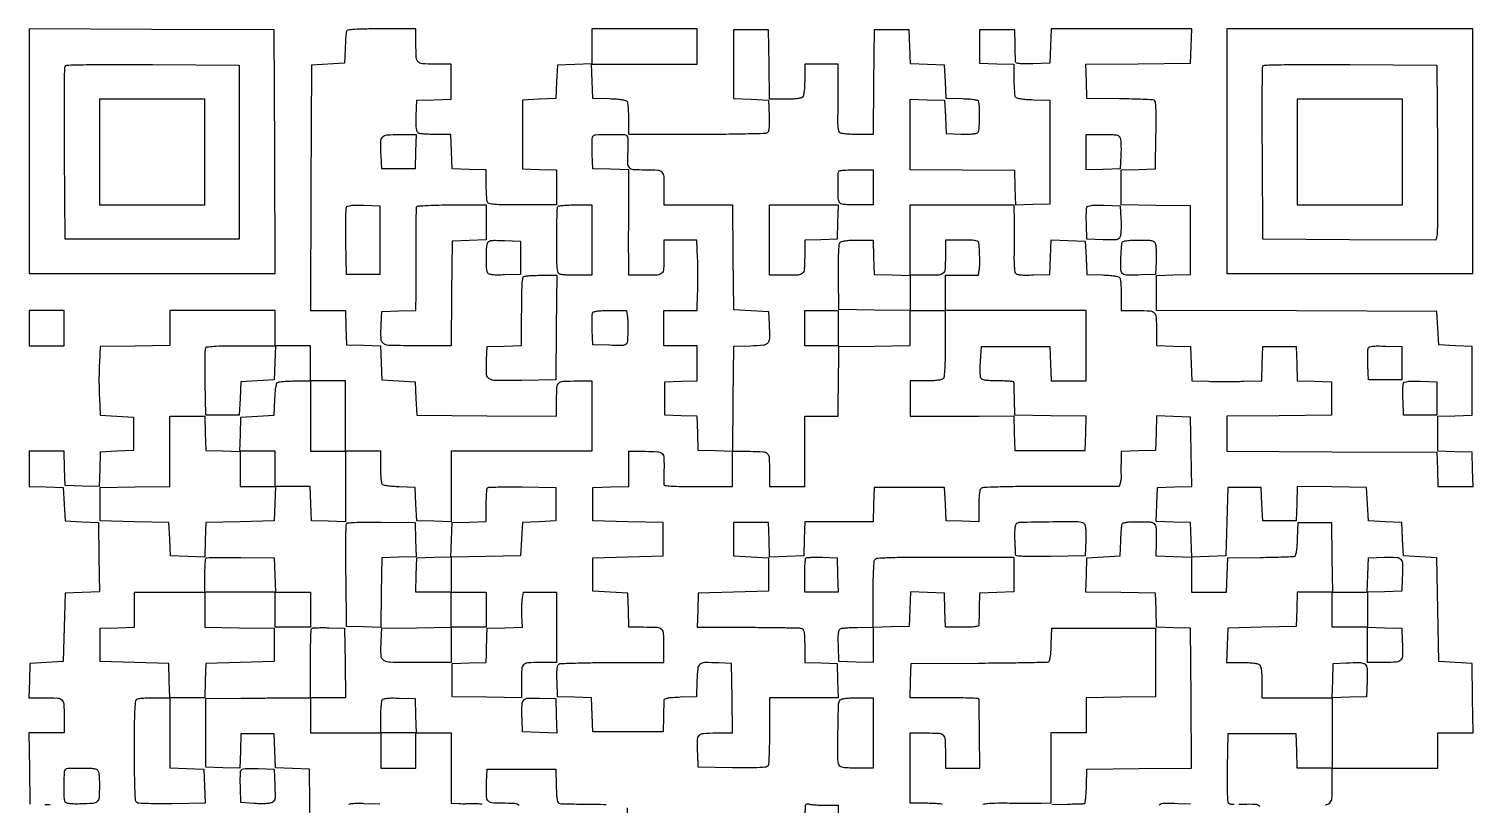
# Model space of a CAD drawing. Extents: x 156 to 936, y 100 to 969.
# Drawn here: x 156 to 936, y 551 to 969 of the extents above; entities that cross this region are included whole.
import ezdxf

# ---------------------------------------------------------------- set-up
doc = ezdxf.new("R2010")
doc.units = 0

msp = doc.modelspace()

# ---------------------------------------------------------------- linework, layer by layer
for points in [[(856.191609, 550.206246, 0.173593), (858.673719, 551.2276, 0.196646), (859.78778, 553.543754, 0.014999), (860, 560.616631), (860, 570), (888.5, 570), (917, 570), (917, 579.5), (917, 589), (926.522065, 589), (936.044131, 589), (935.772065, 607.75), (935.5, 626.5), (926.5, 627), (917.5, 627.5), (917, 655.5), (916.5, 683.5), (907.5, 684), (898.5, 684.5), (898, 693.5), (897.5, 702.5), (888.5, 703), (879.5, 703.5), (879, 712.5), (878.5, 721.5), (859.787816, 721.771926), (841.075632, 722.043852), (840.787816, 712.771926), (840.5, 703.5), (831.5, 703.5), (822.5, 703.5), (822, 712.5), (821.5, 721.5), (812.5, 721.5), (803.5, 721.5), (803, 703), (802.5, 684.5), (793.288016, 684.212977), (784.076031, 683.925954), (783.788016, 693.212977), (783.5, 702.5), (774.212977, 702.788016), (764.925954, 703.076031), (765.212977, 712.288016), (765.5, 721.5), (774.771926, 721.787816), (784.043852, 722.075632), (783.771926, 740.787816), (783.5, 759.5), (774.288016, 759.787023), (765.076031, 760.074046), (764.788016, 750.787023), (764.5, 741.5), (755.25, 741.212474), (746, 740.924948), (745.881579, 734.712474, 0.002949), (745.84936, 732.264703, 0.003979), (745.850897, 730.050103, 0.002724), (745.877065, 728.194415, 0.042727), (745.943422, 727.564471, -0.062768), (745.976492, 727.056277, -0.015567), (745.900096, 726.223877, -0.015674), (745.751901, 725.269182, -0.015141), (745.542791, 724.314471), (744.961896, 722), (708.180948, 722, 0.001599), (690.307437, 721.942824, 0.006297), (679.296385, 721.733687, 0.004077), (671.620112, 721.428479, 0.186494), (670.2, 720.8, 0.145022), (669.688939, 719.858617, 0.021049), (669.321952, 717.684674, 0.020282), (669.078112, 714.808789, 0.011007), (669, 711.261067), (669, 702.922134), (660.25, 703.211067), (651.5, 703.5), (651, 712.5), (650.5, 721.5), (631.5, 721.5), (612.5, 721.5), (612.212474, 712.25), (611.924948, 703), (593.5, 703), (575.075052, 703), (574.787526, 693.75), (574.5, 684.5), (565.288016, 684.212977), (556.076031, 683.925954), (555.788016, 693.212977), (555.5, 702.5), (546, 702.5), (536.5, 702.5), (536.5, 693.5), (536.5, 684.5), (546, 684), (555.5, 683.5), (555.5, 674.5), (555.5, 665.5), (536.5, 665), (517.5, 664.5), (517.212474, 655.25), (516.924948, 646), (544.380687, 646, -0.002064), (555.017711, 645.956091, -0.003161), (564.235952, 645.821697, -0.001101), (572.183073, 645.638063, -0.085483), (573.418213, 645.393011, -0.192048), (574.216657, 644.6553, -0.07006), (574.688199, 643.160359, -0.034654), (574.93692, 640.587627, -0.006774), (575, 635.931944), (575, 627.077866), (583.75, 626.788933), (592.5, 626.5), (592.787526, 617.25), (593.075052, 608), (574.537526, 608), (556, 608), (555.984687, 590.25, -0.00424), (555.920275, 583.355746, -0.006358), (555.736503, 577.340048, -0.002923), (555.485835, 572.239074, -0.128339), (555.161306, 571.226758, -0.226527), (554.126519, 570.578359, -0.01557), (550.589823, 570.283854, -0.013555), (545.125155, 570.14811, -0.003139), (535.926619, 570.226758), (517.5, 570.5), (517.199088, 577.479083, -0.012334), (517.058274, 585.12149, -0.176996), (517.99223, 587.628526, -0.2019), (520.271994, 588.773356, -0.016736), (527.041117, 589), (536.044131, 589), (535.772065, 607.75), (535.5, 626.5), (528.520917, 626.800912, 0.012477), (520.988791, 626.937542, 0.170867), (518.45151, 626.02491, 0.198326), (517.237089, 623.777845, 0.017722), (516.788797, 617.240685), (516.5, 608.5), (507.75, 608.211067, 0.008399), (503.791665, 608.013752, 0.025535), (501.117076, 607.69759, 0.0333), (499.385306, 607.282416, 0.315607), (498.944168, 606.711067, 0.004455), (498.914027, 605.900324, 0.000279), (498.847699, 603.505751, 0.000412), (498.77261, 600.652533, 0.000305), (498.694168, 597.5), (498.5, 589.5), (479.5, 589.5), (460.5, 589.5), (460.212964, 598.712964), (459.925929, 607.925929), (450.712964, 608.212964), (441.5, 608.5), (441.206902, 616.914347, -0.008519), (441.135766, 620.914541, -0.027159), (441.278749, 623.5815, -0.039341), (441.610638, 625.340297, -0.187221), (442.206902, 626.149034, -0.133561), (443.281345, 626.481139, -0.001366), (451.271715, 626.732898, -0.004293), (460.520293, 626.919541, -0.00276), (471.25, 626.984687), (499, 627), (499, 635.893011, 0.014732), (498.800898, 642.649006, 0.19511), (497.750156, 644.856224, 0.175559), (495.407908, 645.828717, 0.011491), (487.955738, 646), (480.075052, 646), (479.787526, 655.25), (479.5, 664.5), (470, 665), (460.5, 665.5), (460.5, 674.5), (460.5, 683.5), (479.5, 684), (498.5, 684.5), (498.5, 693.5), (498.5, 702.5), (479.5, 703), (460.5, 703.5), (460.5, 712.5), (460.5, 721.5), (470.25, 721.786212), (480, 722.072424), (480, 731.536212), (480, 741), (488.932612, 741, -0.015427), (495.629387, 740.793334, -0.185431), (497.936565, 739.739685, -0.18634), (498.939375, 737.414935, -0.015604), (498.98998, 730.745674, 0.001593), (498.939238, 728.262523, 0.002018), (498.908921, 725.967479, 0.001589), (498.897382, 724.042714, 0.016441), (498.92122, 723.25, 0.35976), (499.531243, 722.599929, 0.014827), (502.948868, 722.267956, 0.013769), (508.300342, 722.055693, 0.003027), (517.5, 722), (536, 722), (536, 731.5), (536, 741), (545.393011, 741, -0.013298), (552.54893, 740.809647, -0.19079), (554.820169, 739.767356, -0.18106), (555.823337, 737.429085, -0.011759), (556, 729.918213), (556, 722), (565.5, 722), (575, 722), (575, 741), (575, 760), (584, 760), (593, 760), (593.128301, 768.75, 0.000217), (593.186183, 772.818216, 0.000115), (593.254662, 777.867188, 0.000114), (593.322381, 783.034696, 0.000177), (593.378301, 787.5), (593.5, 797.5), (612.75, 797.771593), (632, 798.043186), (632, 807.521593), (632, 817), (641.477964, 817), (650.955928, 817), (650.947304, 799.31552, -0.004403), (650.876309, 791.676446, -0.009938), (650.656606, 785.89381, -0.007267), (650.338954, 781.513188, -0.15262), (649.846895, 780.31552, -0.154756), (648.916498, 779.717856, -0.03148), (646.97267, 779.321838, -0.024684), (644.198055, 779.07513, -0.009832), (640.377555, 779), (632, 779), (632, 769.5), (632, 760), (641.25, 759.960106, 0.001084), (646.047496, 759.949818, 0.000334), (653.279454, 759.95482, 0.000334), (661.369587, 759.971229, 0.000367), (669.211971, 759.998131), (687.923942, 760.07605), (688.211971, 750.788025), (688.5, 741.5), (707.5, 741.5), (726.5, 741.5), (726.787238, 750.728277), (727.074477, 759.956554), (707.804481, 760.228277), (688.534486, 760.5), (688.314609, 769, 0.000306), (688.226922, 772.31138, 0.000449), (688.145407, 775.223437, 0.000209), (688.07268, 777.704766, 0.008338), (688.047366, 778.25, 0.361994), (687.763729, 778.549795, 0.007415), (685.553007, 778.779688, 0.013804), (682.837823, 778.946015, 0.008394), (679.622445, 779, -0.009931), (675.891667, 779.074105, -0.023487), (673.122796, 779.314734, -0.027796), (671.159556, 779.690737, -0.174722), (670.32565, 780.25, -0.136664), (669.991322, 781.131688, -0.012639), (669.837058, 783.482813, -0.015544), (669.810852, 786.344762, -0.011579), (669.953205, 789.5), (670.5, 797.5), (689, 797.5), (707.5, 797.5), (707.787526, 788.25), (708.075052, 779), (717.537526, 779), (727, 779), (727, 798), (727, 817), (689, 817), (651, 817), (651, 826.5), (651, 836), (659.920545, 836), (668.841089, 836), (669.300196, 838.75, 0.034709), (669.526359, 841.097813, 0.009165), (669.557729, 844.870958, 0.009362), (669.435427, 849.125352, 0.010215), (669.154965, 853.25, 0.209932), (668.65181, 854.166276, 0.117003), (667.468971, 854.697084, 0.041925), (665.112379, 854.945617, 0.005319), (660, 855), (651, 855), (651, 846.106989, -0.014768), (650.800362, 839.349521, -0.195511), (649.747254, 837.14255, -0.175208), (647.400012, 836.170753, -0.01141), (639.918213, 836), (632, 836), (632, 855), (632, 874), (660, 874), (688, 874), (688.096907, 864.75, -0.001857), (688.125031, 860.591125, -0.00116), (688.128575, 855.720312, -0.001164), (688.109754, 850.920696, -0.002119), (688.068633, 847, 0.009602), (688.083631, 843.650213, 0.01288), (688.233685, 840.617542, 0.010033), (688.472662, 838.116485, 0.118987), (688.806296, 837.208654, 0.185234), (689.653438, 836.609692, 0.036818), (691.513556, 836.279818, 0.025708), (694.332796, 836.137299, 0.007943), (698.58457, 836.208654), (707.5, 836.5), (707.788016, 845.787023), (708.076031, 855.074046), (717.288016, 854.787023), (726.5, 854.5), (727, 845.5), (727.5, 836.5), (735.968156, 836.206033, -0.010674), (739.539342, 836.005667, -0.020911), (742.36687, 835.666992, -0.02067), (744.466763, 835.236162, -0.192561), (745.202843, 834.706033, -0.112667), (745.505619, 833.854929, -0.008725), (745.748704, 831.430835, -0.011582), (745.922928, 828.497876, -0.008579), (745.984687, 825.25), (746, 817), (754.893011, 817, -0.014732), (761.649006, 816.800898, -0.19511), (763.856224, 815.750156, -0.175559), (764.828717, 813.407908, -0.011491), (765, 805.955738), (765, 798.075052), (774.25, 797.787526), (783.5, 797.5), (783.787036, 788.287036), (784.074071, 779.074071), (793.113027, 778.787036, 0.005373), (797.285815, 778.699396, 0.002941), (802.401198, 778.677032, 0.002931), (807.597127, 778.715337, 0.004669), (812.039334, 778.815626), (821.926685, 779.131251), (822.213343, 788.315626), (822.5, 797.5), (831.5, 797.5), (840.5, 797.5), (840.787036, 788.287036), (841.074071, 779.074071), (850.287036, 778.787036), (859.5, 778.5), (859.5, 769.5), (859.5, 760.5), (831.25, 760.234427), (803, 759.968853), (803, 750.492684), (803, 741.016514), (859.75, 740.758257), (916.5, 740.5), (916.787526, 731.25), (917.075052, 722), (926.575052, 722), (936.075052, 722), (935.787526, 731.25), (935.5, 740.5), (926.25, 740.787526), (917, 741.075052), (917, 750.5), (917, 759.924948), (926.25, 760.212474), (935.5, 760.5), (935.5, 779), (935.5, 797.5), (926.5, 798), (917.5, 798.5), (917, 807.5), (916.5, 816.5), (840.75, 816.756286), (765, 817.012572), (765, 826.46876), (765, 835.924948), (774.25, 836.212474), (783.5, 836.5), (783.5, 855), (783.5, 873.5), (764.75, 873.772065), (746, 874.044131), (746, 883.484539), (746, 892.924948), (755.25, 893.212474), (764.5, 893.5), (764.772646, 911.772695, 0.002964), (764.85656, 921.105193, 0.014515), (764.719592, 926.379109, 0.018016), (764.418121, 929.682035, 0.276042), (763.739174, 930.546594, 0.08042), (762.746335, 930.753971, 0.001673), (757.685934, 930.966987, 0.00386), (751.754454, 931.150937, 0.002584), (744.966527, 931.2739), (727.5, 931.5), (727.212681, 940.734363), (726.925362, 949.968727), (755.212681, 950.234363), (783.5, 950.5), (783.787526, 959.75), (784.075052, 969), (746.075052, 969), (708.075052, 969), (707.787526, 959.75), (707.5, 950.5), (698.25, 950.212474, -0.006421), (693.682848, 950.1292, -0.028027), (690.984068, 950.266011, -0.049306), (689.398328, 950.596086, -0.309129), (688.912575, 951.212474, -0.009561), (688.871044, 952.064993, -0.000661), (688.803074, 954.471789, -0.000941), (688.73122, 957.34198, -0.000707), (688.662575, 960.5), (688.5, 968.5), (679, 968.5), (669.5, 968.5), (669.5, 959.5), (669.5, 950.5), (678.75, 950.212474), (688, 949.924948), (688.015313, 941.712474, 0.00863), (688.07716, 938.478846, 0.011636), (688.251635, 935.557593, 0.008796), (688.495126, 933.143415, 0.112481), (688.798312, 932.292098, 0.195149), (689.552989, 931.75425, 0.020215), (691.737125, 931.326695, 0.020298), (694.707636, 930.991711, 0.009786), (698.532999, 930.792098), (707.5, 930.5), (707.5, 902.5), (707.5, 874.5), (698.288016, 874.212977), (689.076031, 873.925954), (688.788016, 883.212977), (688.5, 892.5), (660.25, 892.765573), (632, 893.031147), (632, 912.053099), (632, 931.075052), (641.25, 930.787526), (650.5, 930.5), (651, 921.5), (651.5, 912.5), (659.344796, 912.206229, 0.012394), (662.476359, 912.166631, 0.017269), (665.275814, 912.297393, 0.014997), (667.541741, 912.550412, 0.138763), (668.435022, 912.946073, 0.200131), (669.143135, 914.296227, 0.011698), (669.449313, 919.029778, 0.017737), (669.480145, 924.413848, 0.0185), (669.126083, 929.711067, 0.302219), (668.656103, 930.279675, 0.031431), (666.881652, 930.695624, 0.025039), (664.184062, 931.013634, 0.008568), (660.25, 931.211067), (651.5, 931.5), (651, 940.5), (650.5, 949.5), (641.287036, 949.787036), (632.074071, 950.074071), (631.787036, 959.287036), (631.5, 968.5), (622, 968.5), (612.5, 968.5), (612.234427, 940.25), (611.968853, 912), (603.734427, 912.015313, -0.009598), (600.481937, 912.083803, -0.01264), (597.521235, 912.278091, -0.010123), (595.077293, 912.550616, -0.108804), (594.146372, 912.888375, -0.18574), (593.500978, 913.757572, -0.040433), (593.140898, 915.624046, -0.026256), (592.974178, 918.532694, -0.007207), (593.018516, 923.123063, 0.002836), (593.096273, 927.348323, 0.001753), (593.142088, 932.315837, 0.001758), (593.152891, 937.223834, 0.003161), (593.122144, 941.25), (593, 950), (584, 950), (575, 950), (575, 941.7, -0.011084), (574.92177, 938.171507, -0.020332), (574.677711, 935.306878, -0.021091), (574.310542, 933.139671, -0.144849), (573.8, 932.2, -0.144751), (572.861303, 931.689753, -0.021115), (570.697912, 931.322482, -0.02036), (567.839661, 931.078297, -0.011128), (564.322065, 931), (556.044131, 931), (555.772065, 949.75), (555.5, 968.5), (546, 968.5), (536.5, 968.5), (536.5, 950), (536.5, 931.5), (546, 931), (555.5, 930.5), (555.793098, 922.085653, -0.008519), (555.864234, 918.085459, -0.027159), (555.721251, 915.4185, -0.039341), (555.389362, 913.659703, -0.187221), (554.793098, 912.850966, -0.135855), (553.696737, 912.517491, -0.000814), (543.084535, 912.267102, -0.0033), (530.930562, 912.080384, -0.002086), (516.75, 912.015313), (480, 912), (479.984687, 920.25, 0.008591), (479.922842, 923.498009, 0.011595), (479.748365, 926.431384, 0.008743), (479.504907, 928.855762, 0.112618), (479.201688, 929.707902, 0.195149), (478.447011, 930.24575, 0.020215), (476.262875, 930.673305, 0.020298), (473.292364, 931.008289, 0.009786), (469.467001, 931.207902), (460.5, 931.5), (460.212474, 940.75), (459.924948, 950), (488.462474, 950), (517, 950), (517, 959.5), (517, 969), (488.5, 969), (460, 969), (460, 959.537526), (460, 950.075052), (450.75, 949.787526), (441.5, 949.5), (441, 940.5), (440.5, 931.5), (431.5, 931), (422.5, 930.5), (422.5, 912), (422.5, 893.5), (431.75, 893.212474), (441, 892.924948), (441, 883.462474), (441, 874), (422.606989, 874, -0.002472), (412.276552, 874.051073, -0.018295), (407.359559, 874.27975, -0.036273), (404.606822, 874.711497, -0.24904), (403.606989, 875.581787, -0.068336), (403.368953, 876.59865, -0.007357), (403.178303, 879.013877, -0.008933), (403.044388, 881.910777, -0.007082), (403, 885.044262), (403, 892.924948), (393.75, 893.212474), (384.5, 893.5), (384.212474, 902.75), (383.924948, 912), (375.712474, 912.015313, -0.009211), (372.472742, 912.081044, -0.012245), (369.532567, 912.267102, -0.009596), (367.104817, 912.527569, -0.110258), (366.206902, 912.850966, -0.187221), (365.610638, 913.659703, -0.039341), (365.278749, 915.4185, -0.027159), (365.135766, 918.085459, -0.008519), (365.206902, 922.085653), (365.5, 930.5), (374.75, 930.787526), (384, 931.075052), (384, 940.537526), (384, 950), (375.106989, 950, -0.014768), (368.349521, 950.199638, -0.195511), (366.14255, 951.252746, -0.175208), (365.170753, 953.599988, -0.01141), (365, 961.081787), (365, 969), (346.468615, 969, 0.003177), (337.363823, 968.942146, 0.013264), (331.885277, 968.727081, 0.013535), (328.29479, 968.392812, 0.283803), (327.488341, 967.75, 0.062379), (327.299299, 966.905307, 0.004511), (327.092081, 964.517187, 0.006263), (326.905777, 961.655284, 0.004694), (326.769726, 958.5), (326.5, 950.5), (317.5, 950), (308.5, 949.5), (308.242862, 883.25), (307.985724, 817), (317.455336, 817), (326.924948, 817), (327.212474, 807.75), (327.5, 798.5), (336.712964, 798.212964), (345.925929, 797.925929), (346.212964, 788.712964), (346.5, 779.5), (355.5, 779), (364.5, 778.5), (365, 769.5), (365.5, 760.5), (403.25, 760.237975), (441, 759.97595), (441, 768.880986, -0.01473), (441.199402, 775.648029, -0.195397), (442.25224, 777.856553, -0.175352), (444.599238, 778.829108, -0.011418), (452.081787, 779), (460, 779), (460, 760), (460, 741), (422, 741), (384, 741), (384, 721.962474), (384, 702.924948), (374.75, 703.212474), (365.5, 703.5), (365, 712.5), (364.5, 721.5), (356.031844, 721.793967, -0.010674), (352.460658, 721.994333, -0.020911), (349.63313, 722.333008, -0.02067), (347.533237, 722.763838, -0.192561), (346.797157, 723.293967, -0.112667), (346.494381, 724.145071, -0.008725), (346.251296, 726.569165, -0.011582), (346.077072, 729.502124, -0.008579), (346.015313, 732.75), (346, 741), (336.5, 741), (327, 741), (327, 760), (327, 779), (317.5, 779), (308, 779), (308, 788.5), (308, 798), (298.5, 798), (289, 798), (289, 807.5), (289, 817), (260.5, 817), (232, 817), (232, 807.522065), (232, 798.044131), (213.25, 797.772065), (194.5, 797.5), (194, 788.5, 0.008872), (193.843938, 784.368505, 0.005003), (193.79375, 779.353125, 0.004992), (193.844301, 774.290221, 0.008154), (194, 770), (194.5, 760.5), (203.5, 760), (212.5, 759.5), (212.5, 750.5), (212.5, 741.5), (203.5, 741), (194.5, 740.5), (194.211984, 731.212977), (193.923969, 721.925954), (184.711984, 722.212977), (175.5, 722.5), (175.212474, 731.75), (174.924948, 741), (165.462474, 741), (156, 741), (156, 731.537526), (156, 722.075052), (165.25, 721.787526), (174.5, 721.5), (175, 712.5), (175.5, 703.5), (184.5, 703), (193.5, 702.5), (193.746433, 683.787479), (193.992866, 665.074957), (184.746433, 664.787479), (175.5, 664.5), (175, 646), (174.5, 627.5), (165.5, 627), (156.5, 626.5), (156.212474, 617.25), (155.924948, 608), (163.880687, 608, -0.01133), (171.392119, 607.829774, -0.174856), (173.744352, 606.858669, -0.19591), (174.799825, 604.651936, -0.014805), (175, 597.893011), (175, 589), (165.478407, 589), (155.956814, 589), (156.228407, 569.75), (156.5, 550.5)], [(708.5, 550.426893), (717, 550.586335, 0.001246), (720.30873, 550.656649, 0.001839), (723.212414, 550.73628, 0.000832), (725.68869, 550.81743, 0.035547), (726.212474, 550.872889, 0.32762), (726.506356, 551.181444, 0.005401), (726.80012, 553.679849, 0.011624), (727.050909, 556.694646, 0.007169), (727.212474, 560.25), (727.5, 569.5), (755.76201, 569.765594), (784.02402, 570.031187), (783.76201, 607.765594), (783.5, 645.5), (774.287036, 645.787036), (765.074071, 646.074071), (764.787036, 655.287036), (764.5, 664.5), (745.712768, 664.772202), (726.925536, 665.044404), (727.212768, 674.272202), (727.5, 683.5), (736.5, 684), (745.5, 684.5), (745.769726, 692.5, -0.004694), (745.905777, 695.655284, -0.006263), (746.092081, 698.517187, -0.004511), (746.299299, 700.905307, -0.062379), (746.488341, 701.75, -0.241713), (747.107642, 702.328907, -0.034522), (748.86201, 702.69982, -0.026068), (751.515372, 702.931817, -0.008773), (755.401228, 703, -0.005888), (760.344317, 702.941783, -0.048221), (762.581471, 702.67221, -0.123043), (763.788216, 702.07261, -0.140276), (764.499734, 701.000839, -0.056869), (764.73339, 699.80978, -0.009294), (764.878174, 697.458997, -0.010131), (764.941312, 694.673457, -0.008776), (764.897027, 691.750839), (764.65981, 684.5), (774.329905, 684.213788), (784, 683.927576), (784, 674.463788), (784, 665), (793.462474, 665), (802.924948, 665), (803.212474, 674.25), (803.5, 683.5), (820.966527, 683.7261, 0.002462), (827.750087, 683.847322, 0.003696), (833.667646, 684.025995, 0.001539), (838.726185, 684.231768, 0.080844), (839.676915, 684.429515, 0.236839), (840.253534, 685.061932, 0.027582), (840.682128, 686.987394, 0.023653), (841.010207, 689.788974, 0.009092), (841.210388, 693.703415), (841.5, 702.5), (850.5, 702.5), (859.5, 702.5), (859.772065, 683.75), (860.044131, 665), (869.484539, 665), (878.924948, 665), (879.212474, 674.25), (879.5, 683.5), (888.221282, 683.788514, -0.017872), (894.784833, 683.770984, -0.210428), (897.027485, 682.678754, -0.176334), (897.949111, 680.182645, -0.011928), (897.800912, 672.479083), (897.5, 665.5), (888.25, 665.212474), (879, 664.924948), (879, 655.5), (879, 646.075052), (888.25, 645.787526), (897.5, 645.5), (897.800912, 638.520917, -0.012322), (897.941866, 630.88044, -0.176722), (897.009281, 628.372662, -0.202101), (894.732324, 627.227183, -0.01682), (887.980948, 627), (879, 627), (879, 636.5), (879, 646), (869.5, 646), (860, 646), (860, 655.5), (860, 665), (850.537526, 665), (841.075052, 665), (840.787526, 655.75), (840.5, 646.5), (822, 646), (803.5, 645.5), (803.212474, 636.25), (802.924948, 627), (811.262474, 627, -0.01101), (814.809501, 626.921884, -0.020283), (817.684979, 626.678036, -0.021051), (819.858679, 626.311042, -0.145015), (820.8, 625.8, -0.144849), (821.310542, 624.860329, -0.021091), (821.677711, 622.693122, -0.020332), (821.92177, 619.828493, -0.011084), (822, 616.3), (822, 608), (840.962474, 608), (859.924948, 608), (860.212474, 617.25), (860.5, 626.5), (867.479083, 626.800912, -0.011928), (875.182645, 626.949111, -0.176334), (877.678754, 626.027485, -0.210428), (878.770984, 623.784833, -0.017872), (878.788514, 617.221282), (878.5, 608.5), (869.25, 608.212474), (860, 607.924948), (860, 588.962474), (860, 570), (850.537526, 570), (841.075052, 570), (840.787526, 579.25), (840.5, 588.5), (822, 588.5), (803.5, 588.5), (803.226758, 570.073381, 0.003424), (803.157046, 561.337733, 0.012021), (803.285883, 555.714685, 0.010717), (803.550277, 551.854352, 0.236097), (804.126571, 550.921775, 0.116954), (804.930561, 550.654694, 0.010969), (807.024217, 550.516442, 0.013597)], [(308.044131, 532), (307.772065, 550.75), (307.5, 569.5), (298.287036, 569.787036), (289.074071, 570.074071), (288.787036, 579.287036), (288.5, 588.5), (279.5, 588.5), (270.5, 588.5), (270.211984, 579.212977), (269.923969, 569.925954), (260.711984, 570.212977), (251.5, 570.5), (251.5, 589), (251.5, 607.5), (270.5, 607.706189, -0.000261), (278.452664, 607.78834, -0.00024), (286.635938, 607.864679, -0.000239), (293.936742, 607.925795, -0.000789), (298.75, 607.956189), (308, 608), (308, 626.333333, -0.003584), (308.05073, 633.411472, -0.00564), (308.206402, 639.487652, -0.001786), (308.418403, 644.723678, -0.187492), (308.702644, 645.369311, -0.179987), (309.290922, 645.638564, -0.007016), (311.709672, 645.781547, -0.011703), (314.626528, 645.84459, -0.007913), (317.952644, 645.785977), (326.5, 645.5), (326.772065, 626.75), (327.044131, 608), (317.522065, 608), (308, 608), (308, 598.5), (308, 589), (327, 589), (346, 589), (346.015313, 597.25, -0.00917), (346.081041, 600.504112, -0.012203), (346.267102, 603.45641, -0.00954), (346.527533, 605.894283, -0.110402), (346.850966, 606.793098, -0.187221), (347.659703, 607.389362, -0.039341), (349.4185, 607.721251, -0.027159), (352.085459, 607.864234, -0.008519), (356.085653, 607.793098), (364.5, 607.5), (364.787526, 598.25), (365.075052, 589), (374.537526, 589), (384, 589), (384, 570), (384, 551), (388.25, 550.8492, 0.006592), (390.086911, 550.808259, 0.005066), (392.093289, 550.810328, 0.005124), (393.969833, 550.850511, 0.01213), (395.365453, 550.928631, -0.022179), (396.633684, 550.974085, -0.015042), (398.078243, 550.918288, -0.015177), (399.472842, 550.779712, -0.029136), (400.576656, 550.570117, -0.112738)], [(649.418213, 550.393011, 0.06844), (648.400281, 550.631074, 0.007317), (645.9751, 550.821697, 0.008902), (643.066073, 550.955615, 0.00705), (639.918213, 551), (632, 551), (632, 570), (632, 589), (640.893011, 589, -0.014768), (647.650479, 588.800362, -0.195511), (649.85745, 587.747254, -0.175208), (650.829247, 585.400012, -0.01141), (651, 577.918213), (651, 570), (660.278093, 570), (669.556186, 570), (669.410089, 588.25, 0.000645), (669.344557, 595.299541, 0.001012), (669.268134, 601.359375, 0.000248), (669.187879, 606.663024, 0.039667), (669.131996, 607.25, 0.350951), (668.785793, 607.554589, 0.001587), (663.593376, 607.779688, 0.006247), (657.579607, 607.946047, 0.00379), (650.462474, 608), (631.924948, 608), (632.212474, 617.25), (632.5, 626.5), (668.934959, 626.713987, 0.001237), (682.993529, 626.831332, 0.001958), (695.041806, 627.008884, 0.000435), (705.613341, 627.215285, 0.08672), (706.645346, 627.417401, 0.232895), (707.243679, 628.063859, 0.030548), (707.679363, 629.941133, 0.024629), (708.008494, 632.724075, 0.008891), (708.210388, 636.703415), (708.5, 645.5), (736.5, 645.5), (764.5, 645.5), (764.5, 627), (764.5, 608.5), (745.75, 608.227935), (727, 607.955869), (727, 598.477935), (727, 589), (717.5, 589), (708, 589), (708, 570), (708, 551), (702.75, 550.948962, -0.002461), (699.898977, 550.935278, -0.0006), (695.197243, 550.941494, -0.000615), (689.807073, 550.961716, -0.000613), (684.410827, 550.99521, 0.004659), (677.708956, 550.982571, 0.020634), (673.771752, 550.775811, 0.033063), (671.304859, 550.378136, 0.164495)], [(420.788977, 549.836926, 0.18058), (418.511644, 550.821031, 0.012647), (411.437265, 551, -0.024992), (405.950653, 551.27441, -0.21578), (403.882222, 552.472457, -0.155588), (403.050665, 555.050105, -0.011613), (403.199088, 562.520917), (403.5, 569.5), (422, 569.5), (440.5, 569.5), (440.787526, 560.25, 0.005601), (441.004245, 555.12673, 0.038966), (441.332605, 552.641622, 0.099953), (441.887214, 551.360344, 0.219829), (442.787526, 550.832507, 0.019158), (444.01001, 550.760068, 0.000625), (448.919056, 550.663717, 0.001197), (454.711804, 550.571135, 0.000832), (461.256069, 550.493105, -0.003106), (467.71972, 550.386637, -0.004921)], [(479.055604, 548.616721, -0.000248), (479.346808, 523.498504, -0.000712)], [(164.5, 550.337425, -0.000716), (167.655325, 550.26878, -0.000959)], [(345.5, 550.5), (337.085653, 550.793098, 0.008519), (333.085459, 550.864234, 0.027159), (330.4185, 550.721251, 0.039341), (328.659703, 550.389362, 0.187221)], [(783.5, 550.5), (776.520917, 550.800912, 0.012477), (768.988791, 550.937542, 0.170867), (766.45151, 550.02491, 0.198326)], [(809.560225, 550.473811, 0.010283), (812.343631, 550.559984, -0.024303), (818.423745, 550.57773, -0.204435), (820.84048, 549.413318, -0.171084)]]:
    msp.add_lwpolyline(points, format="xyb")
for points in [[(156, 903.007138), (156, 837), (222.50719, 837), (289.014379, 837), (288.75719, 902.75), (288.5, 968.5), (222.25, 968.757138), (156, 969.014276)], [(803, 903), (803, 837), (869.5, 837), (936, 837), (936, 903), (936, 969), (869.5, 969), (803, 969)], [(194, 902.5), (194, 874), (222.5, 874), (251, 874), (251, 902.5), (251, 931), (222.5, 931), (194, 931)], [(841, 902.5), (841, 874), (869.5, 874), (898, 874), (898, 902.5), (898, 931), (869.5, 931), (841, 931)], [(156, 807.5), (156, 798), (165.5, 798), (175, 798), (175, 807.5), (175, 817), (165.5, 817), (156, 817)], [(593, 807.5), (593, 798), (584, 798), (575, 798), (575, 807.5), (575, 817), (584, 817), (593, 817)], [(270, 731.5), (270, 722), (279.5, 722), (289, 722), (289, 731.5), (289, 741), (279.5, 741), (270, 741)], [(346, 579.5), (346, 570), (355.5, 570), (365, 570), (365, 579.5), (365, 589), (355.5, 589), (346, 589)]]:
    msp.add_lwpolyline(points, close=True)
for points in [[(269.5, 902.5), (269.5, 855.5), (222.5, 855.5), (175.5, 855.5), (175.239372, 901.5, -0.000997), (175.174287, 919.225103, -0.001596), (175.197198, 934.357597, -0.000282), (175.267665, 947.72814, -0.090314), (175.461789, 948.759906, -0.301449), (176.45055, 949.464468, -0.003096), (185.402033, 949.70934, -0.005599), (198.68089, 949.841585, -0.001079), (222.722417, 949.759906), (269.5, 949.5)], [(916.777529, 904.5, -0.001169), (916.844214, 887.089041, -0.00181), (916.812248, 872.054912, -0.000538), (916.723164, 858.995066, -0.057675), (916.505999, 857.240125), (915.956939, 854.980251), (869.22847, 855.240125), (822.5, 855.5), (822.239372, 901.5, -0.000997), (822.174287, 919.225103, -0.001596), (822.197198, 934.357597, -0.000282), (822.267665, 947.72814, -0.090314), (822.461789, 948.759906, -0.301449), (823.45055, 949.464468, -0.003096), (832.402033, 949.70934, -0.005599), (845.68089, 949.841585, -0.001079), (869.722417, 949.759906), (916.5, 949.5)], [(364.787526, 902.75), (364.5, 893.5), (355.5, 893.5), (346.5, 893.5), (346.199088, 900.479083, -0.012342), (346.058373, 908.122836, -0.177188), (346.993289, 910.629356, -0.201759), (349.275018, 911.773732, -0.016678), (356.056578, 912), (365.075052, 912)], [(479.236595, 910.75, -0.074445), (479.398606, 909.939734, -0.007426), (479.465771, 907.957813, -0.009212), (479.4672, 905.580564, -0.007195), (479.384049, 903, 0.014151), (479.262954, 896.383225, 0.190702), (480.159796, 894.181921, 0.189971), (482.321821, 893.186264, 0.014026), (488.960399, 893, -0.014986), (495.664219, 892.799025, -0.196149), (497.862481, 891.744398, -0.174397), (498.830027, 889.395763, -0.011364), (499, 881.918213), (499, 874), (517.484427, 874), (535.968853, 874), (536.234427, 845.75), (536.5, 817.5), (546, 817), (555.5, 816.5), (555.800912, 809.520917, -0.012739), (555.934395, 801.942653, -0.177046), (554.990355, 799.421808, -0.194277), (552.678762, 798.223546, -0.015844), (545.740334, 797.787398), (536.5, 797.5), (536.234363, 769.212681), (535.968727, 740.925362), (526.734363, 741.212681), (517.5, 741.5), (517.212982, 750.711607), (516.925964, 759.923214), (508.212982, 760.211607), (499.5, 760.5), (499.5, 769.5), (499.5, 778.5), (508.25, 778.788933), (517, 779.077866), (517, 788.538933), (517, 798), (508, 798), (499, 798), (499, 807.5), (499, 817), (507.929031, 817), (516.858062, 817), (517.179031, 826.25, 0.005736), (517.277592, 830.495207, 0.003234), (517.304751, 835.646875, 0.003227), (517.264969, 840.846037, 0.005283), (517.156293, 845.25), (516.812585, 855), (507.906293, 855), (499, 855), (499, 846.106989, -0.014768), (498.800362, 839.349521, -0.195511), (497.747254, 837.14255, -0.175208), (495.400012, 836.170753, -0.01141), (487.918213, 836), (480, 836), (479.933948, 845.25, -0.001555), (479.914501, 850.074889, -0.000466), (479.914579, 857.426768, -0.000467), (479.930061, 865.679072, -0.000506), (479.960765, 873.713465), (480.053634, 892.926929), (470.276817, 893.213465), (460.5, 893.5), (460.205027, 901.411609, -0.006569), (460.129541, 904.539392, -0.008656), (460.147568, 907.392336, -0.006579), (460.235027, 909.7687, -0.079281), (460.423642, 910.661609, -0.29632), (462.073273, 911.859925, -0.011846), (469.847015, 912.080677, -0.011757), (477.624415, 911.934331, -0.304551)], [(745.53186, 909.729083, -0.045288), (745.735265, 908.430652, -0.00895), (745.846004, 906.075142, -0.009416), (745.874264, 903.317546, -0.008627), (745.800912, 900.479083), (745.5, 893.5), (736.25, 893.212474), (727, 892.924948), (727, 902.462474), (727, 912), (735.980948, 912, -0.004705), (741.561989, 911.94748, -0.053705), (743.743052, 911.670919, -0.154872), (744.864468, 910.997584, -0.119781)], [(612, 883.5), (612, 874), (603.106989, 874, -0.00673), (598.428287, 874.062976, -0.034532), (595.845898, 874.311531, -0.06988), (594.346128, 874.782907, -0.192406), (593.606989, 875.581787, -0.084511), (593.096621, 878.128446, -0.008182), (593.015701, 884.449139, -0.004931), (593.103892, 891.018197, -0.192867), (593.666667, 892.333333, -0.174709), (594.23216, 892.599192, -0.005871), (596.732292, 892.804167, -0.010477), (599.733476, 892.951666, -0.007039), (603.166667, 893), (612, 893)], [(345.5, 855), (345.5, 836.5), (336.5, 836.5), (327.5, 836.5), (327.225464, 853.964868, -0.002823), (327.157086, 860.753462, -0.004215), (327.180851, 866.688445, -0.00185), (327.262501, 871.748662, -0.086861), (327.45911, 872.754039, -0.230482), (328.132433, 873.382988, -0.046818), (329.777796, 873.724608, -0.028677), (332.433667, 873.867661, -0.007362), (336.733647, 873.789171), (345.5, 873.5)], [(403, 864.537526), (403, 855.075052), (393.75, 854.787526), (384.5, 854.5), (384.234427, 826.25), (383.968853, 798), (365.503479, 798, -0.004245), (351.060955, 798.122613, -0.131014), (347.6369, 799.098036, -0.254392), (346.172097, 801.572376, -0.01985), (346.199088, 809.520917), (346.5, 816.5), (355.75, 816.787526), (365, 817.075052), (365.047809, 826.287526, 0.001033), (365.062687, 831.048944, 0.000324), (365.065624, 838.179739, 0.000323), (365.058599, 846.139698, 0.000358), (365.041318, 853.834989, -0.002895), (365.061383, 860.928543, -0.004483), (365.169087, 867.052859, -0.001505), (365.325175, 872.331577, -0.130992), (365.552526, 873.084989, -0.244442), (366.17227, 873.454582, -0.002539), (371.368955, 873.731215, -0.007384), (377.449148, 873.933986, -0.004642), (384.559017, 874), (403, 874)], [(460, 855), (460, 836), (452.081787, 836, -0.006892), (448.936552, 836.043356, -0.008754), (446.035564, 836.174211, -0.00712), (443.617751, 836.360326, -0.068944), (442.61809, 836.593058, -0.249737), (441.776368, 837.562638, -0.035249), (441.354065, 840.265408, -0.01854), (441.127703, 845.032304, -0.002685), (441.079032, 854.757688, -0.002744), (441.118806, 861.552996, -0.004262), (441.235231, 867.413001, -0.001371), (441.392841, 872.473969, -0.130661), (441.601747, 873.16463, -0.228282), (442.122665, 873.497311, -0.007844), (444.592788, 873.75461, -0.013297), (447.595167, 873.939519, -0.00873), (451.059017, 874), (460, 874)], [(592.787526, 864.75), (592.5, 855.5), (583.75, 855.211067), (575, 854.922134), (575, 846.068056, -0.014894), (574.799592, 839.341584, -0.19588), (573.745608, 837.139643, -0.17474), (571.397567, 836.170301, -0.011383), (563.918213, 836), (556, 836), (556, 855), (556, 874), (574.537526, 874), (593.075052, 874)], [(745.820512, 866.599009, -0.009243), (745.899201, 863.78189, -0.00986), (745.870849, 861.02385, -0.009498), (745.754759, 858.65626, -0.044508), (745.541793, 857.310495, -0.102835), (744.88604, 855.955939, -0.175129), (743.838142, 855.286854, -0.059286), (741.802751, 855.076311, -0.004428), (736.221282, 855.211486), (727.5, 855.5), (727.205027, 863.411609, -0.006757), (727.130652, 866.542211, -0.008847), (727.151984, 869.403842, -0.006825), (727.2445, 871.787219, -0.078651), (727.438673, 872.700781, -0.222283), (728.127059, 873.364206, -0.05328), (729.715903, 873.724548, -0.030281), (732.338027, 873.871594, -0.007113), (736.733647, 873.789171), (745.5, 873.5)], [(421.5, 845.5), (421.5, 836.5), (413.085653, 836.206902, -0.008526), (409.0861, 836.135832, -0.027141), (406.418096, 836.278849, -0.039286), (404.657728, 836.610752, -0.186744), (403.847131, 837.206902, -0.131186), (403.269556, 839.031568, -0.008439), (403.107461, 844.658699, -0.011977), (403.174298, 850.212706, -0.059681), (403.65544, 853.287775, -0.17316), (404.316686, 854.219221, -0.112586), (405.551722, 854.721557, -0.043244), (407.865742, 854.896922, -0.005596), (412.829377, 854.787775), (421.5, 854.5)], [(612.212474, 845.75), (612.5, 836.5), (622.25, 836.213788), (632, 835.927576), (632, 826.442195), (632, 816.956814), (612.75, 817.228407), (593.5, 817.5), (593.285999, 834.940913, -0.004306), (593.257989, 842.601155, -0.010385), (593.403766, 848.266298, -0.008096), (593.668561, 852.484768, -0.154677), (594.158444, 853.690913, -0.155212), (595.083284, 854.283844, -0.031047), (597.028013, 854.678192, -0.024571), (599.795026, 854.924713, -0.009932), (603.584919, 855), (611.924948, 855)], [(764.53186, 852.729083, -0.045288), (764.735265, 851.430652, -0.00895), (764.846004, 849.075142, -0.009416), (764.874264, 846.317546, -0.008627), (764.800912, 843.479083), (764.5, 836.5), (757.011777, 836.201382, -0.009687), (749.246992, 836.042302, -0.163838), (746.851159, 836.846051, -0.223787), (745.804265, 838.84713, -0.019775), (745.791704, 844.703889, -0.004499), (745.934575, 847.781047, -0.00597), (746.123125, 850.57708, -0.004343), (746.328932, 852.910837, -0.058181), (746.510319, 853.75, -0.245706), (747.120981, 854.330197, -0.03477), (748.872877, 854.700751, -0.026083), (751.533288, 854.932196, -0.008656), (755.449563, 855, -0.005141), (760.703997, 854.94597, -0.056171), (762.795734, 854.666566, -0.156364), (763.880532, 853.993638, -0.115369)], [(440.765573, 807.75), (440.5, 779.5), (422.268614, 779.251744, -0.004288), (407.993475, 779.179781, -0.133333), (404.613989, 780.110125, -0.256068), (403.164184, 782.552559, -0.019357), (403.199088, 790.520917), (403.5, 797.5), (412.75, 797.787526), (422, 798.075052), (422.11535, 814.787526, -0.001259), (422.176368, 821.26495, -0.001922), (422.265064, 826.884461, -0.000664), (422.366734, 831.735371, -0.051546), (422.463035, 832.5, 0.009836), (422.562995, 832.972185, 0.004906), (422.671865, 833.573437, 0.004868), (422.772467, 834.198485, 0.007148), (422.847686, 834.75, -0.298155), (423.348313, 835.343425, -0.038764), (425.048376, 835.711114, -0.026409), (427.767259, 835.936489, -0.007474), (432.015573, 836), (441.031147, 836)], [(479.279298, 813.25, -0.019613), (479.497079, 810.585276, -0.01306), (479.546744, 807.521096, -0.011096), (479.431941, 803.946207, -0.006677), (479.145107, 799.712474, -0.20566), (478.649158, 798.775148, -0.130775), (477.50391, 798.265915, -0.042718), (475.160899, 798.094717, -0.004657), (469.75, 798.212474), (460.5, 798.5), (460.205027, 806.411609, -0.006569), (460.129541, 809.539392, -0.008656), (460.147568, 812.392336, -0.006579), (460.235027, 814.7687, -0.079281), (460.423642, 815.661609, -0.228062), (461.104177, 816.303179, -0.041747), (462.837932, 816.698231, -0.027456), (465.579928, 816.933774, -0.007699), (469.880717, 817), (478.824204, 817)], [(288.787526, 788.75), (288.5, 779.5), (279.5, 779), (270.5, 778.5), (270, 769.5), (269.5, 760.5), (260.5, 760.5), (251.5, 760.5), (251.225464, 777.964868, -0.00274), (251.155987, 784.750713, -0.004104), (251.176436, 790.676938, -0.001758), (251.253208, 795.73586, -0.087149), (251.444079, 796.714868, -0.275673), (252.2933, 797.382712, -0.015278), (255.7903, 797.726058, -0.013747), (261.229619, 797.942794, -0.003083), (270.506141, 798), (289.075052, 798)], [(897.5, 788.5), (897.5, 779.5), (888.5, 779.5), (879.5, 779.5), (879.205027, 787.411609, -0.006757), (879.130652, 790.542211, -0.008847), (879.151984, 793.403842, -0.006825), (879.2445, 795.787219, -0.078651), (879.438673, 796.700781, -0.222283), (880.127059, 797.364206, -0.05328), (881.715903, 797.724548, -0.030281), (884.338027, 797.871594, -0.007113), (888.733647, 797.789171), (897.5, 797.5)], [(308, 760), (308, 741), (317.5, 741), (327, 741), (327, 721.962474), (327, 702.924948), (317.75, 703.212474), (308.5, 703.5), (308.212474, 712.75), (307.924948, 722), (298.5, 722), (289.075052, 722), (288.787526, 712.75), (288.5, 703.5), (270, 703), (251.5, 702.5), (251.211984, 693.212977), (250.923969, 683.925954), (241.711984, 684.212977), (232.5, 684.5), (232, 693.5), (231.5, 702.5), (213, 703), (194.5, 703.5), (194.5, 712.5), (194.5, 721.5), (213.25, 721.772065), (232, 722.044131), (232, 741.022065), (232, 760), (241.462474, 760), (250.924948, 760), (251.212474, 750.75), (251.5, 741.5), (260.711984, 741.212977), (269.923969, 740.925954), (270.211984, 750.212977), (270.5, 759.5), (279.5, 760), (288.5, 760.5), (288.793967, 768.968156, -0.010674), (288.994333, 772.539342, -0.020911), (289.333008, 775.36687, -0.02067), (289.763838, 777.466763, -0.192561), (290.293967, 778.202843, -0.112667), (291.145071, 778.505619, -0.008725), (293.569165, 778.748704, -0.011582), (296.502124, 778.922928, -0.008579), (299.75, 778.984687), (308, 779)], [(916.5, 769.5), (916.5, 760.5), (907.5, 760.5), (898.5, 760.5), (898.205027, 768.411609, -0.006757), (898.130652, 771.542211, -0.008847), (898.151984, 774.403842, -0.006825), (898.2445, 776.787219, -0.078651), (898.438673, 777.700781, -0.222283), (899.127059, 778.364206, -0.05328), (900.715903, 778.724548, -0.030281), (903.338027, 778.871594, -0.007113), (907.733647, 778.789171), (916.5, 778.5)], [(440.5, 712.5), (440.5, 703.5), (431.5, 703), (422.5, 702.5), (422, 693.5), (421.5, 684.5), (402.75, 684.227935), (384, 683.955869), (384, 674.477935), (384, 665), (393.5, 665), (403, 665), (403, 655.5), (403, 646), (393.5, 646), (384, 646), (384, 636.5), (384, 627), (365.519052, 627, -0.004239), (351.063884, 627.122541, -0.13093), (347.637957, 628.097794, -0.25447), (346.172345, 630.572324, -0.019865), (346.199088, 638.520917), (346.5, 645.5), (365.25, 645.772065), (384, 646.044131), (384, 655.522065), (384, 665), (374.462474, 665), (364.924948, 665), (365.212474, 674.25), (365.5, 683.5), (374.712964, 683.787036), (383.925929, 684.074071), (384.212964, 693.287036), (384.5, 702.5), (393.75, 702.787526), (403, 703.075052), (403, 711.870859, -0.007299), (403.049931, 715.291191, -0.010818), (403.202246, 718.285144, -0.006232), (403.414183, 720.774588, -0.173718), (403.688496, 721.355163, -0.19128), (404.321579, 721.628369, -0.001798), (409.480314, 721.761564, -0.0057), (415.465536, 721.826322, -0.003617), (422.438496, 721.77183), (440.5, 721.5)], [(364.787023, 693.288016), (365.074046, 684.076031), (355.787023, 683.788016), (346.5, 683.5), (346.227798, 664.712768), (345.955596, 645.925536), (336.727798, 646.212768), (327.5, 646.5), (327.233224, 673.48509, -0.001701), (327.165572, 683.918438, -0.002649), (327.185492, 692.909915, -0.00076), (327.256106, 700.726031, -0.089199), (327.445357, 701.718198, -0.280093), (328.270371, 702.356118, -0.014496), (331.764332, 702.646848, -0.013557), (337.14753, 702.791772, -0.003137), (346.212133, 702.733108), (364.5, 702.5)], [(725.793098, 702.149034, -0.187221), (726.389362, 701.340297, -0.039341), (726.721251, 699.5815, -0.027159), (726.864234, 696.914541, -0.008519), (726.793098, 692.914347), (726.5, 684.5), (707.75, 684.227935, -0.002807), (698.212709, 684.143103, -0.014108), (692.878836, 684.276124, -0.016786), (689.562944, 684.564385, -0.368675), (688.952074, 685.227935, 0.001447), (688.918711, 686.050203, 0.00012), (688.825493, 688.182581, 0.000161), (688.712862, 690.726257, 0.000124), (688.58846, 693.5, -0.013731), (688.539646, 696.27202, -0.017808), (688.655159, 698.810938, -0.015634), (688.889838, 700.891071, -0.131829), (689.25883, 701.75, -0.224149), (691.29901, 702.765598, -0.002489), (707.121835, 703.017189, -0.003442), (722.605691, 703.079711, -0.141555)], [(288.787526, 674.25), (289.075052, 665), (298.537526, 665), (308, 665), (308, 655.5), (308, 646), (298.5, 646), (289, 646), (289, 655.5), (289, 665), (270, 665), (251, 665), (251, 655.522065), (251, 646.044131), (269.75, 645.772065), (288.5, 645.5), (288.5, 636.5), (288.5, 627.5), (270, 627), (251.5, 626.5), (251.212474, 617.25), (250.924948, 608), (241.462474, 608), (232, 608), (232, 589.037526), (232, 570.075052), (241.25, 569.787526), (250.5, 569.5), (250.786932, 560.294883), (251.073864, 551.089766), (233.286932, 550.794883, -0.004683), (226.380133, 550.745076, -0.007044), (220.357724, 550.842902, -0.003274), (215.25861, 551.031034, -0.142433), (214.25, 551.372445, -0.225445), (213.591219, 552.528474, -0.007526), (213.269457, 557.935422, -0.008998), (213.056772, 565.992408, -0.002099), (213, 579.515456, -0.001522), (213.0476, 595.147648, -0.012648), (213.270065, 602.233635, -0.021432), (213.671352, 606.251815, -0.271918), (214.581787, 607.393011, -0.068543), (215.600781, 607.631102, -0.007277), (218.035923, 607.821697, -0.008872), (220.957076, 607.955617, -0.007017), (224.119313, 608), (232.075052, 608), (231.787526, 617.25), (231.5, 626.5), (213, 627), (194.5, 627.5), (194.5, 636.5), (194.5, 645.5), (203.75, 645.787526), (213, 646.075052), (213, 655.537526), (213, 665), (232, 665), (251, 665), (251, 673.833333, -0.006854), (251.04705, 677.265296, -0.010233), (251.190675, 680.26255, -0.005619), (251.39008, 682.762858, -0.175411), (251.649107, 683.315773, -0.191484), (252.248868, 683.57432, -0.001602), (257.424676, 683.705926, -0.005369), (263.413768, 683.774691, -0.003396), (270.399107, 683.73244), (288.5, 683.5)], [(592.787526, 674.25), (593.075052, 665), (584.037526, 665), (575, 665), (575, 673.833333, -0.007429), (575.05105, 677.269125, -0.010988), (575.206746, 680.278621, -0.006414), (575.423524, 682.778731, -0.173222), (575.703816, 683.370483, -0.17855), (576.286747, 683.639255, -0.007766), (578.564452, 683.783202, -0.012381), (581.319749, 683.846095, -0.008434), (584.453816, 683.787149), (592.5, 683.5)], [(688, 674.494773), (688, 665.075052), (678.75, 664.787526), (669.5, 664.5), (669.305832, 656.5, -0.000294), (669.227391, 653.344674, -0.000394), (669.152301, 650.482813, -0.000272), (669.086106, 648.08196, -0.004132), (669.055832, 647.25, -0.315287), (668.598232, 646.654854, -0.04171), (666.959132, 646.286425, -0.02709), (664.284831, 646.062431, -0.007349), (660.037526, 646), (651.075052, 646), (650.787526, 655.25), (650.5, 664.5), (641.288016, 664.787023), (632.076031, 665.074046), (631.788016, 655.787023), (631.5, 646.5), (621.75, 646.213788), (612, 645.927576), (612, 636.426262), (612, 626.924948), (602.75, 627.212474), (593.5, 627.5), (593.206902, 635.914347, -0.008519), (593.135766, 639.914541, -0.027159), (593.278749, 642.5815, -0.039341), (593.610638, 644.340297, -0.187221), (594.206902, 645.149034, -0.110402), (595.105717, 645.472467, -0.00954), (597.54359, 645.732898, -0.012203), (600.495888, 645.918959, -0.00917), (603.75, 645.984687), (612, 646), (612, 663.8, -0.003886), (612.064091, 672.046114, -0.011789), (612.283494, 677.651434, -0.010969), (612.617666, 681.590344, -0.171355), (613.192371, 682.792371, -0.186897), (614.601549, 683.4147, -0.003973), (622.321165, 683.71121, -0.006245), (633.357917, 683.909394, -0.001605), (651.192371, 683.949618), (688, 683.914495)], [(441, 646), (441, 627), (432.106989, 627, 0.01479), (425.348662, 626.800046, 0.195746), (423.141832, 625.745547, 0.175001), (422.170443, 623.395371, 0.011363), (422, 615.896147), (422, 607.955869), (403.25, 608.227935), (384.5, 608.5), (384.5, 617.5), (384.5, 626.5), (393.75, 626.787526), (403, 627.075052), (403.076692, 631.787526, -0.001689), (403.118564, 633.918092, -0.001026), (403.181765, 636.437586, -0.001027), (403.254728, 638.936885, -0.001813), (403.326692, 641), (403.5, 645.5), (413.021136, 645.783451), (422.542272, 646.066903), (422.262802, 652.283451, -0.009792), (422.196433, 654.901849, -0.008678), (422.22806, 657.628576, -0.008747), (422.342132, 660.082719, -0.026204), (422.536979, 661.75), (423.090626, 665), (432.045313, 665), (441, 665)], [(440.788029, 598.211971), (441.076058, 588.923942), (431.788029, 589.211971), (422.5, 589.5), (422.332554, 596.5, -0.010605), (422.311397, 604.313225, -0.172417), (423.221979, 606.732558, -0.211721), (425.383664, 607.782276, -0.017013), (431.867749, 607.787216), (440.5, 607.5)], [(612, 589), (612, 570), (603.106989, 570, -0.00673), (598.428287, 570.062976, -0.034532), (595.845898, 570.311531, -0.06988), (594.346128, 570.782907, -0.192406), (593.606989, 571.581787, -0.091961), (592.858939, 575.62374, -0.004108), (592.98186, 589.881173, -0.002386), (593.302371, 604.711291, -0.192065), (594.2, 606.8, -0.144849), (595.139671, 607.310542, -0.021091), (597.306878, 607.677711, -0.020332), (600.171507, 607.92177, -0.011084), (603.7, 608), (612, 608)], [(192.418213, 569.393011, -0.188), (193.211672, 568.671317, -0.072045), (193.685046, 567.22948, -0.036059), (193.935708, 564.763435, -0.007303), (194, 560.361626, -0.015251), (193.806191, 554.009287, -0.193145), (192.801242, 551.888922, -0.172221), (190.556859, 550.92538, -0.011619), (183.486988, 550.634033, -0.009616), (179.934904, 550.638587, -0.032144), (177.614267, 550.835802, -0.050418), (176.139841, 551.211964, -0.216878), (175.510384, 551.831787, -0.087497), (175.041618, 554.250699, -0.00645), (175.01471, 561.027736, -0.003817), (175.131606, 568.084536, -0.192631), (175.666667, 569.333333, -0.192867), (176.981803, 569.896108, -0.004931), (183.550861, 569.984299, -0.008182), (189.871554, 569.903379, -0.084511)], [(288.789077, 560.740106, -0.004786), (288.917495, 555.256924, -0.055067), (288.710778, 553.114247, -0.152164), (288.068186, 551.960612, -0.106338), (286.789077, 551.178684, -0.064478), (285.476858, 550.901691, -0.013354), (283.116166, 550.777523, -0.013825), (280.34779, 550.782524, -0.012645), (277.5, 550.938578), (270.5, 551.5), (270.205027, 559.411609, -0.006757), (270.130652, 562.542211, -0.008847), (270.151984, 565.403842, -0.006825), (270.2445, 567.787219, -0.078651), (270.438673, 568.700781, -0.222283), (271.127059, 569.364206, -0.05328), (272.715903, 569.724548, -0.030281), (275.338027, 569.871594, -0.007113), (279.733647, 569.789171), (288.5, 569.5)], [(586.081787, 550), (593, 550), (593, 522), (593, 494), (584, 494), (575, 494), (575, 521.833333, -0.002346), (575.050298, 532.553804, -0.003767), (575.204969, 541.695594, -0.000805), (575.413745, 549.704713, -0.191731), (575.697766, 550.364432, -0.115981), (576.066337, 550.592677, -0.060988), (576.597119, 550.701219, -0.055708), (577.198363, 550.682327, -0.055983), (577.779553, 550.531099, 0.068408), (578.669931, 550.322807, 0.007329), (580.789243, 550.15601, 0.008912), (583.331329, 550.038837, 0.00706)]]:
    msp.add_lwpolyline(points, format="xyb", close=True)

doc.saveas('drawing.dxf')
